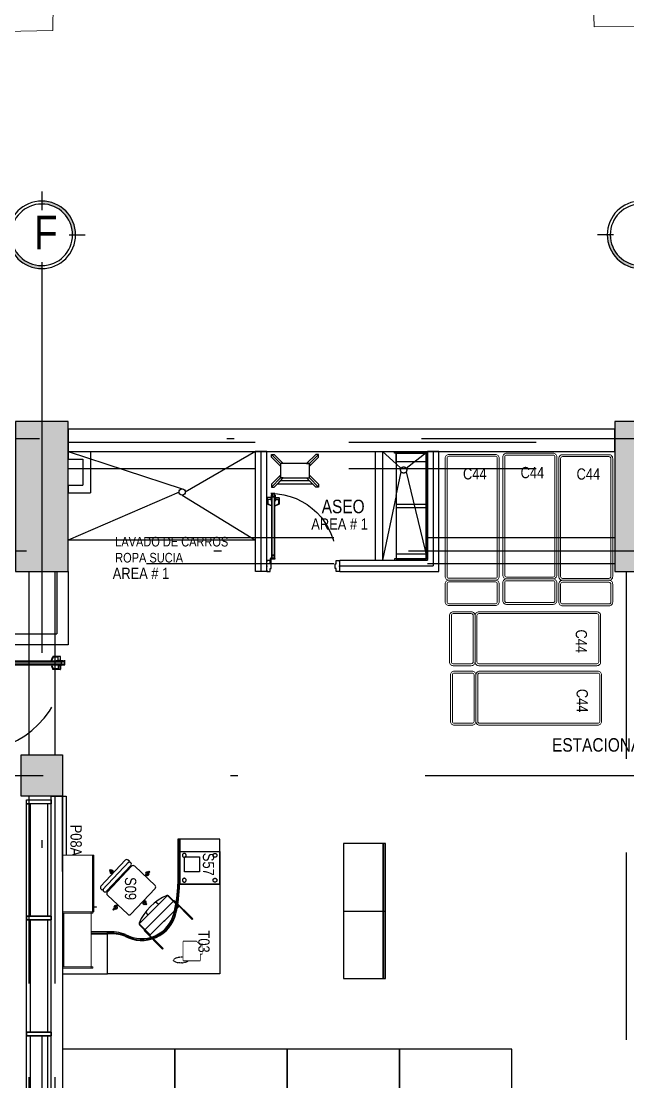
# Model space of a CAD drawing. Extents: x -28 to 131, y -33 to 63.
# Drawn here: x 39.73 to 47.82, y 26.19 to 40.34 of the extents above; entities that cross this region are included whole.
import ezdxf

# ---------------------------------------------------------------- set-up
doc = ezdxf.new("R2010")
doc.units = 0
doc.header["$LTSCALE"] = 10
doc.set_wipeout_variables(frame=1)
doc.header["$PDSIZE"] = 0.1
for name, pattern in [('CENTER', [2, 1.25, -0.25, 0.25, -0.25]), ('DASHDOT', [1, 0.5, -0.25, 0, -0.25]), ('DASHDOT2', [12.7, 6.35, -3.175, 0, -3.175]), ('HIDDEN', [0.375, 0.25, -0.125]), ('HIDDEN2', [0.1875, 0.125, -0.0625])]:
    doc.linetypes.add(name, pattern=pattern)
for name, color, linetype in [('arq-columnas', 6, 'Continuous'), ('arq-ejes', 251, 'DASHDOT2'), ('arq-ejes-circulo', 1, 'Continuous'), ('arq-ejes-principales', 1, 'DASHDOT'), ('arq-equipamiento', 1, 'Continuous'), ('arq-hatch', 252, 'Continuous'), ('arq-mob-equipo', 150, 'Continuous'), ('arq-mobiliario', 1, 'Continuous'), ('arq-muro', 5, 'Continuous'), ('arq-niveles', 1, 'Continuous'), ('arq-pared mamposteria', 4, 'Continuous'), ('arq-paredes-liv', 3, 'Continuous'), ('arq-proyeccion', 1, 'Continuous'), ('arq-proyeccion edificios anexos', 8, 'Continuous'), ('arq-puertas', 1, 'Continuous'), ('arq-san', 1, 'Continuous'), ('arq-text-aposentos', 3, 'Continuous'), ('arq-text-codigo', 1, 'Continuous'), ('arq-text-ejes', 2, 'Continuous'), ('arq-text-equipamiento', 2, 'Continuous'), ('arq-text-mobiliario', 2, 'Continuous'), ('arq-text-telecomunicaciones', 2, 'Continuous'), ('arq-vigas', 251, 'HIDDEN')]:
    doc.layers.add(name, color=color, linetype=linetype)
doc.layers.add('mv', color=191, linetype='Continuous', plot=False)
doc.styles.add('dape 2', font='ARIALN.TTF')

# ---------------------------------------------------------------- blocks, each defined once
blk = doc.blocks.new('*U99')
at = {"linetype": 'Continuous'}
h = blk.add_hatch(color=251, dxfattribs=at)
h.paths.add_polyline_path([(0.1643, 0.326), (0.1803, 0.326, -0.414214), (0, 0.1457), (0, 0.1617, 0.414214)])
h.paths.add_polyline_path([(-0.1643, 0.326), (-0.1803, 0.326, -0.414214), (0, 0.5063), (0, 0.4903, 0.414214)])
for p, q in [((0, 0.5577), (0, 0.4724)), ((0, 0.5432), (0, 0.4579)), ((-0.1464, 0.326), (-0.2317, 0.326)), ((0.1464, 0.326), (0.2317, 0.326)), ((0, 0.1796), (0, 0.0943))]:
    blk.add_line(p, q, dxfattribs=at)
at = {"linetype": 'CENTER', "ltscale": 0.7}
blk.add_line((0, 0.1457), (0, 0.1457), dxfattribs=at)
at = {"linetype": 'Continuous'}
for radius in [0.1803, 0.1643]:
    blk.add_circle((0, 0.326), radius, dxfattribs=at)
blk = doc.blocks.new('*U121')
at = {"layer": 'arq-mobiliario'}
for p, q in [((0, 0), (0.089, 0)), ((0, -0.226), (0, 0)), ((0.089, 0.029), (0.198, 0.029)), ((0.089, 0.02), (0.089, 0.029)), ((0.089, -0.013), (0.089, 0.02)), ((0.093, 0.016), (0.093, -0.008)), ((0.194, 0.016), (0.093, 0.016)), ((0.186, 0.02), (0.103, 0.02)), ((0.194, -0.008), (0.194, 0.016)), ((0.198, 0.029), (0.198, 0.02)), ((0.198, 0.02), (0.198, -0.013)), ((0.198, 0), (0.2, 0)), ((0.25, -0.05), (0.2, 0)), ((0.019, -0.029), (0.019, -0.069)), ((0.024, -0.076), (0.019, -0.069)), ((0.02, -0.013), (0.072, -0.013)), ((0.023, -0.025), (0.063, -0.024)), ((0.024, -0.076), (0.024, -0.17)), ((0.063, -0.077), (0.068, -0.069)), ((0.063, -0.077), (0.063, -0.171)), ((0.068, -0.069), (0.067, -0.029)), ((0.112, -0.013), (0.089, -0.013)), ((0.092, -0.032), (0.201, -0.032)), ((0.092, -0.045), (0.201, -0.045)), ((0.092, -0.058), (0.201, -0.058)), ((0.092, -0.07), (0.201, -0.07)), ((0.092, -0.083), (0.201, -0.083)), ((0.092, -0.12), (0.092, -0.128)), ((0.092, -0.128), (0.109, -0.128)), ((0.093, -0.008), (0.194, -0.008)), ((0.104, -0.096), (0.201, -0.096)), ((0.117, -0.108), (0.201, -0.108)), ((0.198, -0.013), (0.179, -0.013)), ((0.24, -0.053), (0.211, -0.023)), ((0.25, -0.05), (0.25, -0.226)), ((0.25, -0.226), (0, -0.226)), ((0.024, -0.17), (0.019, -0.177)), ((0.063, -0.171), (0.068, -0.178)), ((0.092, -0.156), (0.092, -0.145)), ((0.092, -0.156), (0.106, -0.156)), ((0.092, -0.175), (0.092, -0.161)), ((0.092, -0.175), (0.106, -0.175)), ((0.092, -0.195), (0.092, -0.181)), ((0.092, -0.195), (0.106, -0.195)), ((0.092, -0.214), (0.092, -0.2)), ((0.092, -0.214), (0.106, -0.214)), ((0.111, -0.156), (0.111, -0.145)), ((0.111, -0.156), (0.125, -0.156)), ((0.111, -0.175), (0.111, -0.161)), ((0.111, -0.175), (0.125, -0.175)), ((0.111, -0.195), (0.111, -0.181)), ((0.111, -0.195), (0.125, -0.195)), ((0.111, -0.214), (0.111, -0.2)), ((0.111, -0.214), (0.125, -0.214)), ((0.13, -0.156), (0.13, -0.145)), ((0.13, -0.156), (0.144, -0.156)), ((0.13, -0.175), (0.13, -0.161)), ((0.13, -0.175), (0.144, -0.175)), ((0.13, -0.195), (0.13, -0.181)), ((0.13, -0.195), (0.144, -0.195)), ((0.13, -0.214), (0.13, -0.2)), ((0.13, -0.214), (0.144, -0.214)), ((0.149, -0.156), (0.149, -0.145)), ((0.149, -0.156), (0.162, -0.156)), ((0.149, -0.175), (0.149, -0.161)), ((0.149, -0.175), (0.162, -0.175)), ((0.149, -0.195), (0.149, -0.181)), ((0.149, -0.195), (0.162, -0.195)), ((0.149, -0.214), (0.149, -0.2)), ((0.149, -0.214), (0.162, -0.214)), ((0.19, -0.158), (0.19, -0.147)), ((0.19, -0.158), (0.202, -0.158)), ((0.19, -0.177), (0.19, -0.163)), ((0.19, -0.177), (0.202, -0.177)), ((0.19, -0.196), (0.19, -0.182)), ((0.19, -0.196), (0.202, -0.196)), ((0.19, -0.215), (0.19, -0.201)), ((0.19, -0.215), (0.202, -0.215)), ((0.213, -0.158), (0.213, -0.147)), ((0.213, -0.158), (0.225, -0.158)), ((0.213, -0.177), (0.213, -0.163)), ((0.213, -0.177), (0.225, -0.177)), ((0.213, -0.196), (0.213, -0.182)), ((0.213, -0.196), (0.225, -0.196)), ((0.213, -0.216), (0.213, -0.202)), ((0.213, -0.216), (0.225, -0.216))]:
    blk.add_line(p, q, dxfattribs=at)
blk.add_lwpolyline([(0.019, -0.177), (0.019, -0.21, 0.414214), (0.023, -0.215), (0.063, -0.216, 0.414214), (0.068, -0.211), (0.068, -0.178)], format="xyb", dxfattribs=at)
for centre, radius, start, end in [((0.023, -0.029), 0.00464, 90, 180), ((0.063, -0.029), 0.00464, 0, 90), ((-0.033, -0.243), 0.00284, 158.5081, 2.5799), ((-0.033, -0.252), 0.00329, 185.6297, 18.5423), ((-0.033, -0.261), 0.0033, 165.7869, 14.2131), ((-0.033, -0.273), 0.00339, 211.8866, 33.317), ((-0.032, -0.231), 0.00323, 168.0364, 355.7144), ((-0.032, -0.283), 0.00377, 229.0626, 23.2148), ((-0.03, -0.217), 0.00318, 175.2176, 357.1574), ((-0.027, -0.204), 0.00295, 165.5094, 345.4407), ((-0.024, -0.193), 0.00311, 150.9692, 344.7234), ((-0.021, -0.183), 0.00337, 147.7327, 335.9415), ((-0.018, -0.174), 0.00299, 147.0302, 328.9953), ((-0.013, -0.165), 0.00329, 162.8633, 335.6171), ((-0.006, -0.161), 0.00326, 92.7656, 316.8111), ((0.041, -0.218), 0.0029, 20.6438, 188.2779), ((0.043, -0.226), 0.00327, 28.7488, 174.5029), ((0.041, -0.285), 0.00347, 352.7841, 125.949), ((0.043, -0.276), 0.00309, 4.4431, 147.5028), ((0.044, -0.234), 0.0032, 23.7931, 159.6755), ((0.044, -0.242), 0.00308, 20.6337, 186.602), ((0.045, -0.253), 0.00388, 43.8774, 154.4366), ((0.045, -0.26), 0.0036, 40.6816, 151.123), ((0.044, -0.269), 0.0035, 21.1738, 143.6475), ((-0.03, -0.294), 0.00313, 184.1357, 4.6551), ((-0.029, -0.302), 0.00312, 212.0439, 26.3189), ((-0.026, -0.314), 0.00309, 192.8902, 20.2025), ((-0.022, -0.326), 0.00311, 189.679, 44.7991), ((-0.018, -0.337), 0.00305, 210.0556, 49.1281), ((-0.01, -0.348), 0.00311, 246.2631, 51.2665), ((-0.003, -0.351), 0.0031, 243.4504, 74.0203), ((0.005, -0.352), 0.00312, 296.1072, 85.3363), ((0.015, -0.348), 0.00321, 313.8523, 104.5726), ((0.022, -0.341), 0.00324, 332.5742, 137.7138), ((0.026, -0.333), 0.00333, 336.2432, 108.8148), ((0.031, -0.324), 0.0031, 331.0556, 133.8437), ((0.034, -0.315), 0.00307, 331.2545, 146.2511), ((0.037, -0.305), 0.00312, 333.7483, 136.0197), ((0.04, -0.293), 0.00302, 336.792, 159.631)]:
    blk.add_arc(centre, radius, start, end, dxfattribs=at)
blk.add_wipeout([(0, 0), (0, -0.226), (0.25, -0.226), (0.25, -0.05), (0.2, 0), (0.198, 0), (0.198, 0.029), (0.089, 0.029), (0.089, 0)]).dxf.layer = 'arq-mobiliario'
blk = doc.blocks.new('arturito')
for p, q in [((0, 0.007), (0.04, 0.017)), ((0.434, 0), (0, 0)), ((0.394, 0.017), (0.04, 0.017)), ((0.434, 0.007), (0.394, 0.017))]:
    blk.add_line(p, q)
at = {"linetype": 'HIDDEN2'}
for p, q in [((0, -0.536), (0, 0.007)), ((0.434, 0.007), (0.434, -0.536)), ((0.434, -0.536), (0, -0.536))]:
    blk.add_line(p, q, dxfattribs=at)
at = {"linetype": 'HIDDEN2', "extrusion": (0, 0, -1)}
for centre in [(0.051, -0.063), (0.383, -0.063)]:
    blk.add_ellipse(centre, major_axis=(-0.018, 0.018), ratio=1, start_param=1.570796326794897, end_param=7.853981633974483, dxfattribs=at)
at = {"linetype": 'HIDDEN2'}
for centre in [(0.051, -0.473), (0.383, -0.473)]:
    blk.add_ellipse(centre, major_axis=(0.018, 0.018), ratio=1, start_param=4.712389, end_param=10.995574, dxfattribs=at)
blk = doc.blocks.new('M-04')
for p, q in [((0, -1.2), (0, 0)), ((0, 0), (1.5, 0)), ((1.5, 0), (1.5, -0.56)), ((0.543, -0.905), (0.932, -0.516)), ((0.927, -0.521), (1.072, -0.666)), ((0.932, -0.516), (1.071, -0.655)), ((1.072, -0.673), (0.701, -1.044)), ((0.682, -1.043), (0.543, -0.905)), ((0.694, -1.044), (0.549, -0.899)), ((0, -1.2), (0.56, -1.2))]:
    blk.add_line(p, q)
at = {"color": 251}
for p, q in [((0.756, -0.339), (0.763, -0.332)), ((1.003, -0.586), (0.756, -0.339)), ((1.01, -0.579), (0.763, -0.332)), ((0.36, -0.735), (0.367, -0.728)), ((0.36, -0.735), (0.607, -0.982)), ((0.367, -0.728), (0.614, -0.975)), ((0.954, -0.791), (0.988, -0.826)), ((0.819, -0.926), (0.854, -0.96))]:
    blk.add_line(p, q, dxfattribs=at)
at = {"color": 251, "linetype": 'HIDDEN'}
blk.add_line((0.607, -0.982), (1.01, -0.579), dxfattribs=at)
at = {"color": 251}
for centre, major_axis, start_param, end_param in [((1.041, -0.914), (0.331, 0.331), 0.282624, 2.12971), ((1.041, -0.914), (-0.324, 0.324), -1.28997, 0.559107), ((1.456, 0.036), (-0.412, 0.412), 2.017764, 2.431448), ((1.456, 0.036), (-0.405, 0.405), 2.019203, 2.432764), ((2.253, -1.225), (1.215, 1.215), 2.111977, 2.341854), ((2.253, -1.225), (1.208, 1.208), 2.111925, 2.34177)]:
    blk.add_ellipse(centre, major_axis=major_axis, ratio=1, start_param=start_param, end_param=end_param, dxfattribs=at)
for centre, major_axis, start_param, end_param in [((1.041, -0.914), (-0.313, 0.313), -1.292751, 0.559409), ((1.456, 0.036), (0.423, 0.423), 3.58644, 4.000353), ((0.42, -0.392), (0.506, 0.506), 4.336708, 5.08807), ((1.057, -0.669), (-0.0141, 0.0141), 3.517274, 4.712389), ((1.068, -0.67), (-0.00354, 0.00354), 3.141593, 4.712389), ((2.253, -1.225), (-1.198, 1.198), 0.541048, 0.770846), ((0.697, -1.029), (-0.0141, 0.0141), 1.570796, 2.765911), ((0.698, -1.04), (0.00354, 0.00354), 3.141593, 4.712389)]:
    blk.add_ellipse(centre, major_axis=major_axis, ratio=1, start_param=start_param, end_param=end_param)
blk.add_point((0.738, -0.71), dxfattribs=at)
blk = doc.blocks.new('*U110')
for p, q in [((0.6, 0), (0, 0)), ((0, 0), (0, -0.56)), ((0.6, -0.56), (0.6, 0)), ((0, -0.56), (0.6, -0.56))]:
    blk.add_line(p, q)
at = {"color": 251}
for p, q in [((0, -0.53), (0.6, -0.53)), ((0, -0.54), (0.6, -0.54))]:
    blk.add_line(p, q, dxfattribs=at)
blk = doc.blocks.new('S09')
for p, q in [((0.205, 0.258), (0.205, 0.348)), ((0.218, 0.348), (0.205, 0.348)), ((0.218, 0.348), (0.218, 0.258)), ((0, 0.228), (0, -0.242)), ((0.403, 0.258), (0.03, 0.258)), ((0.433, -0.242), (0.433, 0.228)), ((0.448, 0.231), (0.448, -0.244)), ((0.499, 0.258), (0.499, -0.271)), ((0.52, 0.258), (0.499, 0.258)), ((0.55, -0.242), (0.55, 0.232)), ((0, 0), (-0.062, 0)), ((-0.062, 0), (-0.062, -0.014)), ((0.448, 0.026), (0.433, 0.026)), ((0.61, 0), (0.55, 0)), ((0.61, -0.014), (0.61, 0)), ((-0.062, -0.014), (0, -0.014)), ((0.449, -0.042), (0.433, -0.042)), ((0.55, -0.014), (0.61, -0.014)), ((0.03, -0.272), (0.403, -0.272)), ((0.205, -0.355), (0.205, -0.272)), ((0.218, -0.272), (0.218, -0.355)), ((0.499, -0.271), (0.52, -0.271)), ((0.218, -0.355), (0.205, -0.355))]:
    blk.add_line(p, q)
for centre, radius, start, end in [((0.212, 0.301), 0.0245, 105.2437, 254.7563), ((0.212, 0.301), 0.0245, 285.2437, 74.7563), ((0.03, 0.228), 0.03, 90, 180), ((0.403, 0.228), 0.03, 0, 90), ((0.473, 0.232), 0.0257, 360, 180), ((0.52, 0.228), 0.0304, 8.8063, 90), ((-0.025, -0.007), 0.0246, 16.0134, 163.9866), ((0.575, -0.007), 0.024, 17.4264, 162.5736), ((-0.025, -0.007), 0.0246, 197.9938, 342.0062), ((0.575, -0.007), 0.024, 197.4264, 342.5736), ((0.03, -0.242), 0.03, 180, 270), ((0.403, -0.242), 0.03, 270, 360), ((0.473, -0.244), 0.0257, 180, 0), ((0.52, -0.242), 0.0292, 270, 0), ((0.212, -0.315), 0.0245, 106.3464, 253.6536), ((0.212, -0.315), 0.0245, 284.1467, 75.8533)]:
    blk.add_arc(centre, radius, start, end)
blk = doc.blocks.new('S57')
blk.add_lwpolyline([(0, 0), (0.2, 0), (0.2, 0.2), (0, 0.2)], close=True)
blk = doc.blocks.new('E27')
at = {"linetype": 'Continuous'}
for p, q in [((-0.121088, 0.217088), (0, 0.096)), ((0.505088, 0.217088), (0.384, 0.096)), ((-0.121088, -0.217088), (0, -0.096)), ((0.505088, -0.217088), (0.384, -0.096))]:
    blk.add_line(p, q, dxfattribs=at)
for points in [[(0, 0.096), (0, 0.059776), (-0.121088, 0.180864), (-0.121088, 0.217088), (-0.084864, 0.217088), (0.036224, 0.096)], [(0.425776, 0.174), (0.385776, 0.134), (-0.001776, 0.134), (-0.041776, 0.174)], [(0.384, 0.096), (0.384, 0.059776), (0.505088, 0.180864), (0.505088, 0.217088), (0.468864, 0.217088), (0.347776, 0.096)], [(0.384, 0.096), (0.384, -0.096), (0, -0.096), (0, 0.096)], [(0, -0.096), (0, -0.059776), (-0.121088, -0.180864), (-0.121088, -0.217088), (-0.084864, -0.217088), (0.036224, -0.096)], [(0.384, -0.096), (0.384, -0.059776), (0.505088, -0.180864), (0.505088, -0.217088), (0.468864, -0.217088), (0.347776, -0.096)]]:
    blk.add_lwpolyline(points, close=True, dxfattribs=at)
blk = doc.blocks.new('*U126')
for p, q in [((1.8, 0), (0, 0)), ((0, 0), (0, -0.56)), ((1.8, -0.56), (1.8, 0)), ((0, -0.56), (1.8, -0.56))]:
    blk.add_line(p, q)
at = {"color": 251}
for p, q in [((0, -0.53), (1.8, -0.53)), ((0, -0.54), (1.8, -0.54))]:
    blk.add_line(p, q, dxfattribs=at)
blk = doc.blocks.new('A$C4A8731F6')
at = {"color": 0, "lineweight": 0}
for points in [[(-0.31, 0, 0.414214), (-0.36, -0.05), (-0.36, -1.627, 0.414214), (-0.31, -1.677), (0.31, -1.677, 0.414214), (0.36, -1.627), (0.36, -0.05, 0.414214), (0.31, 0)], [(-0.31, -0.025, 0.414214), (-0.335, -0.05), (-0.335, -1.627, 0.414214), (-0.31, -1.652), (0.31, -1.652, 0.414214), (0.335, -1.627), (0.335, -0.05, 0.414214), (0.31, -0.025)], [(-0.31, -1.677, 0.414214), (-0.36, -1.727), (-0.36, -1.967, 0.414214), (-0.31, -2.017), (0.31, -2.017, 0.414214), (0.36, -1.967), (0.36, -1.727, 0.414214), (0.31, -1.677)], [(-0.31, -1.702, 0.414214), (-0.335, -1.727), (-0.335, -1.967, 0.414214), (-0.31, -1.992), (0.31, -1.992, 0.414214), (0.335, -1.967), (0.335, -1.727, 0.414214), (0.31, -1.702)]]:
    blk.add_lwpolyline(points, format="xyb", close=True, dxfattribs=at)
at = {"layer": 'arq-text-equipamiento', "style": 'dape 2'}
blk.add_text('C44', height=0.15, dxfattribs=at).set_placement((-0.123, -0.333))
blk = doc.blocks.new('P07B')
blk.add_lwpolyline([(0, 1.004), (0.052, 1.004), (0.052, 0), (0, 0)], close=True)
blk = doc.blocks.new('0.33x1.50')
for points in [[(0.33, 1.6), (0.33, 1.55), (0, 1.55), (0, 1.6)], [(0, 0.05), (0, 1.55), (0.05, 1.55), (0.05, 0.05)], [(0.33, 0.05), (0.33, 1.55), (0.28, 1.55), (0.28, 0.05)], [(0.33, 0), (0.33, 0.05), (0, 0.05), (0, 0)]]:
    blk.add_lwpolyline(points, close=True)
blk = doc.blocks.new('0.33x1.30')
for points in [[(0.33, 1.4), (0.33, 1.35), (0, 1.35), (0, 1.4)], [(0, 0.05), (0, 1.35), (0.05, 1.35), (0.05, 0.05)], [(0.33, 0.05), (0.33, 1.35), (0.28, 1.35), (0.28, 0.05)], [(0.33, 0), (0.33, 0.05), (0, 0.05), (0, 0)]]:
    blk.add_lwpolyline(points, close=True)
blk = doc.blocks.new('A01')
blk.add_wipeout([(0, 0), (15.12, 0), (15.12, -8.39), (0, -8.39)])
at = {"lineweight": 15}
for p, q in [((0, 0), (0, -8.07)), ((0, 0), (15.12, 0)), ((15.12, 0), (15.12, -8.07)), ((2.4, -8.07), (7.56, -8.07)), ((12.73, -8.07), (15.12, -8.07))]:
    blk.add_line(p, q, dxfattribs=at)
at = {"linetype": 'Continuous', "lineweight": 5}
for p, q in [((0, -8.07), (15.12, -8.07)), ((0, -8.07), (0, -8.39)), ((0, -8.39), (15.12, -8.39)), ((7.56, -8.07), (7.56, -8.39)), ((15.12, -8.07), (15.12, -8.39))]:
    blk.add_line(p, q, dxfattribs=at)
at = {"color": 251, "linetype": 'Continuous', "lineweight": 5}
for p, q in [((0, -8.19), (15.12, -8.19)), ((13.62, -8.39), (13.62, -8.41)), ((13.62, -8.39), (14.02, -8.39)), ((13.62, -8.41), (14.02, -8.41)), ((13.8, -8.41), (13.8, -8.59)), ((13.84, -8.41), (13.84, -8.59)), ((14.02, -8.39), (14.02, -8.41)), ((13.77, -8.59), (13.87, -8.59)), ((13.77, -8.59), (13.77, -9.08)), ((13.77, -8.62), (13.87, -8.62)), ((13.77, -8.69), (13.87, -8.69)), ((13.77, -8.98), (13.87, -8.98)), ((13.77, -9.04), (13.77, -9.08)), ((13.77, -9.05), (13.87, -9.05)), ((13.77, -9.08), (13.87, -9.08)), ((13.87, -8.59), (13.87, -9.08))]:
    blk.add_line(p, q, dxfattribs=at)
blk = doc.blocks.new('A02')
blk.add_wipeout([(0, 0), (0.749, 0), (0.749, -0.405), (0.733, -0.405), (0.733, -0.384), (0.016, -0.384), (0.016, -0.405), (0, -0.405)])
at = {"linetype": 'Continuous', "lineweight": 5}
for p, q in [((0, 0), (0, -0.405)), ((0, 0), (0.016, 0)), ((0.016, 0), (0.016, -0.405)), ((0.733, 0), (0.733, -0.405)), ((0.733, 0), (0.749, 0)), ((0.749, 0), (0.749, -0.405)), ((0, -0.405), (0.016, -0.405)), ((0.733, -0.405), (0.749, -0.405))]:
    blk.add_line(p, q, dxfattribs=at)
at = {"lineweight": 15}
for p, q in [((0.016, 0), (0.016, -0.384)), ((0.016, 0), (0.733, 0)), ((0.733, 0), (0.733, -0.384)), ((0.016, -0.017), (0.733, -0.017)), ((0.016, -0.384), (0.733, -0.384))]:
    blk.add_line(p, q, dxfattribs=at)
at = {"color": 251, "linetype": 'Continuous', "lineweight": 5}
for p, q in [((0, -0.384), (0.016, -0.384)), ((0.733, -0.384), (0.749, -0.384))]:
    blk.add_line(p, q, dxfattribs=at)
blk = doc.blocks.new('*U105')
at = {"layer": 'arq-puertas'}
for p, q in [((-0.179, 1.006), (-0.179, 0.909)), ((-0.128, 1.011), (-0.174, 1.011)), ((-0.169, 0.984), (-0.169, 0.917)), ((-0.134, 0.978), (-0.169, 0.978)), ((-0.128, 0.986), (-0.167, 0.986)), ((-0.134, 0.978), (-0.128, 0.986)), ((-0.128, 1.016), (-0.128, 0.981)), ((-0.123, 1.016), (-0.128, 1.016)), ((-0.123, 0.981), (-0.128, 0.981)), ((-0.123, 1.043), (-0.123, 0.953)), ((-0.115, 1.043), (-0.123, 1.043)), ((-0.115, 0.953), (-0.123, 0.953)), ((-0.07, 1.068), (-0.056, 1.068)), ((-0.07, 1.043), (-0.062, 1.043)), ((-0.07, 0.953), (-0.062, 0.953)), ((-0.062, 1.043), (-0.062, 0.953)), ((-0.062, 1.016), (-0.057, 1.016)), ((-0.062, 0.981), (-0.057, 0.981)), ((-0.057, 1.016), (-0.057, 0.981)), ((-0.057, 1.011), (-0.011, 1.011)), ((-0.051, 0.978), (-0.057, 0.986)), ((-0.051, 0.978), (-0.016, 0.978)), ((-0.016, 0.984), (-0.016, 0.917)), ((-0.006, 1.006), (-0.006, 0.909)), ((-0.13, 0.889), (-0.179, 0.909)), ((-0.128, 0.892), (-0.169, 0.917)), ((-0.128, 0.892), (-0.13, 0.889)), ((-0.057, 0.892), (-0.016, 0.917)), ((-0.057, 0.892), (-0.055, 0.889)), ((-0.055, 0.889), (-0.006, 0.909))]:
    blk.add_line(p, q, dxfattribs=at)
for points in [[(-0.115, 1.068), (-0.07, 1.068), (-0.07, 0.109), (-0.115, 0.109)], [(-0.078, 1.023), (-0.108, 1.023), (-0.108, 1.063), (-0.078, 1.063)], [(-0.108, 0.159), (-0.078, 0.159), (-0.078, 1.018), (-0.108, 1.018)], [(-0.078, 0.154), (-0.108, 0.154), (-0.108, 0.114), (-0.078, 0.114)]]:
    blk.add_lwpolyline(points, close=True, dxfattribs=at)
for points in [[(-1.063, -0.069), (-1.07, -0.069), (-1.07, -0.079), (-1.02, -0.079), (-1.02, -0.039), (-1.005, -0.039), (-1.005, 0.031), (-1.02, 0.031), (-1.02, 0.079), (-1.07, 0.079), (-1.07, 0.069), (-1.06, 0.069)], [(-0.065, 0.109), (-0.115, 0.109), (-0.115, 0.099), (-0.065, 0.099)], [(-0.007, -0.069), (0, -0.069), (0, -0.079), (-0.05, -0.079), (-0.05, -0.039), (-0.065, -0.039), (-0.065, 0.031), (-0.05, 0.031), (-0.05, 0.079), (0, 0.079), (0, 0.069), (-0.01, 0.069)], [(-0.051, 0.095), (-0.051, 0.045), (-0.061, 0.045), (-0.061, 0.095)]]:
    blk.add_lwpolyline(points, dxfattribs=at)
blk.add_circle((-0.056, 0.104), 0.01, dxfattribs=at)
at = {"layer": 'arq-puertas', "color": 251, "linetype": 'HIDDEN2'}
blk.add_arc((-0.056, 0.104), 0.964, 90, 180, dxfattribs=at)
at = {"layer": 'arq-puertas'}
for centre, radius, start, end in [((-0.174, 1.006), 0.005, 90, 180), ((-0.167, 0.984), 0.002, 90, 180), ((-0.011, 1.006), 0.005, 360, 90)]:
    blk.add_arc(centre, radius, start, end, dxfattribs=at)
for p in [(-1.07, 0), (0, 0)]:
    blk.add_point(p, dxfattribs=at)
blk = doc.blocks.new('*U114')
for p, q in [((-0.13, -1.139), (-0.179, -1.158)), ((-0.179, -1.255), (-0.179, -1.158)), ((-0.128, -1.26), (-0.174, -1.26)), ((-0.128, -1.142), (-0.169, -1.167)), ((-0.169, -1.233), (-0.169, -1.167)), ((-0.134, -1.228), (-0.169, -1.228)), ((-0.128, -1.235), (-0.167, -1.235)), ((-0.134, -1.228), (-0.128, -1.235)), ((-0.128, -1.142), (-0.13, -1.139)), ((-0.128, -1.265), (-0.128, -1.23)), ((-0.123, -1.23), (-0.128, -1.23)), ((-0.123, -1.265), (-0.128, -1.265)), ((-0.123, -1.293), (-0.123, -1.203)), ((-0.115, -1.203), (-0.123, -1.203)), ((-0.07, -1.203), (-0.062, -1.203)), ((-0.062, -1.293), (-0.062, -1.203)), ((-0.062, -1.23), (-0.057, -1.23)), ((-0.062, -1.265), (-0.057, -1.265)), ((-0.057, -1.142), (-0.055, -1.139)), ((-0.057, -1.142), (-0.016, -1.167)), ((-0.051, -1.228), (-0.057, -1.235)), ((-0.057, -1.265), (-0.057, -1.23)), ((-0.057, -1.26), (-0.011, -1.26)), ((-0.055, -1.139), (-0.006, -1.158)), ((-0.051, -1.228), (-0.016, -1.228)), ((-0.016, -1.233), (-0.016, -1.167)), ((-0.006, -1.255), (-0.006, -1.158)), ((-0.115, -1.293), (-0.123, -1.293)), ((-0.07, -1.293), (-0.062, -1.293))]:
    blk.add_line(p, q)
for points in [[(-1.313, 0.069), (-1.32, 0.069), (-1.32, 0.079), (-1.27, 0.079), (-1.27, 0.039), (-1.255, 0.039), (-1.255, -0.031), (-1.27, -0.031), (-1.27, -0.079), (-1.32, -0.079), (-1.32, -0.069), (-1.31, -0.069)], [(-0.007, 0.069), (0, 0.069), (0, 0.079), (-0.05, 0.079), (-0.05, 0.039), (-0.065, 0.039), (-0.065, -0.031), (-0.05, -0.031), (-0.05, -0.079), (0, -0.079), (0, -0.069), (-0.01, -0.069)], [(-0.065, -0.109), (-0.115, -0.109), (-0.115, -0.099), (-0.065, -0.099)], [(-0.051, -0.095), (-0.051, -0.045), (-0.061, -0.045), (-0.061, -0.095)]]:
    blk.add_lwpolyline(points)
for points in [[(-0.115, -1.318), (-0.07, -1.318), (-0.07, -0.109), (-0.115, -0.109)], [(-0.078, -0.154), (-0.108, -0.154), (-0.108, -0.114), (-0.078, -0.114)], [(-0.108, -0.159), (-0.078, -0.159), (-0.078, -1.268), (-0.108, -1.268)], [(-0.078, -1.273), (-0.108, -1.273), (-0.108, -1.313), (-0.078, -1.313)]]:
    blk.add_lwpolyline(points, close=True)
blk.add_circle((-0.056, -0.104), 0.01)
at = {"color": 251, "linetype": 'HIDDEN2'}
blk.add_arc((-0.056, -0.104), 1.214, 180, 270, dxfattribs=at)
for centre, radius, start, end in [((-0.174, -1.255), 0.005, 180, 270), ((-0.167, -1.233), 0.002, 180, 270), ((-0.011, -1.255), 0.005, 270, 0)]:
    blk.add_arc(centre, radius, start, end)
at = {"layer": 'arq-puertas'}
blk.add_point((0, 0), dxfattribs=at)
at = {"layer": 'mv'}
blk.add_line((-0.07, -1.318), (-0.056, -1.318), dxfattribs=at)
for p in [(-1.32, 0), (0, 0), (0, 0), (0, 0), (0, 0), (0, 0), (0, 0), (0, 0), (0, 0)]:
    blk.add_point(p, dxfattribs=at)

msp = doc.modelspace()

# ---------------------------------------------------------------- hatches: boundary and pattern name
at = {"layer": 'arq-hatch'}
for points in [[(40.35, 34.9), (40.35, 35), (40.306, 35), (40.262, 35), (40.175, 35), (40, 35), (39.65, 35), (39.65, 33), (40.35, 33)], [(48.35, 34.9), (48.35, 35), (48.306, 35), (48.262, 35), (48.175, 35), (48, 35), (47.65, 35), (47.65, 33), (48.35, 33)]]:
    msp.add_hatch(color=256, dxfattribs=at).paths.add_polyline_path(points)

# ---------------------------------------------------------------- linework, layer by layer
at = {"layer": 'arq-columnas'}
for points in [[(40.35, 35), (39.65, 35), (39.65, 33), (40.35, 33), (40.35, 35)], [(48.35, 35), (47.65, 35), (47.65, 33), (48.35, 33), (48.35, 35)]]:
    msp.add_lwpolyline(points, dxfattribs=at)
msp.add_lwpolyline([(39.725, 30.55), (40.275, 30.55), (40.275, 30), (39.725, 30)], close=True, dxfattribs=at)
at = {"layer": 'arq-ejes', "linetype": 'DASHDOT', "ltscale": 0.6}
for p, q in [((42.93, 33), (42.93, 34.6)), ((45.225, 34.599), (45.225, 33.075)), ((43.978, 33.075), (45.225, 33.075))]:
    msp.add_line(p, q, dxfattribs=at)
at = {"layer": 'arq-ejes-principales'}
for p, q in [((40, 36.913), (40, -2.679)), ((-5.431, 34.775), (60.052, 34.775)), ((-5.381, 30.275), (60.102, 30.275))]:
    msp.add_line(p, q, dxfattribs=at)
at = {"layer": 'arq-hatch'}
msp.add_solid([(39.725, 30.55), (40.275, 30.55), (39.725, 30), (40.275, 30)], dxfattribs=at)
at = {"layer": 'arq-mobiliario'}
msp.add_line((44.028, 28.467), (44.588, 28.467), dxfattribs=at)
for points in [[(40.275, 25.125), (41.775, 25.125), (41.775, 26.625), (40.275, 26.625)], [(41.775, 25.125), (43.275, 25.125), (43.275, 26.625), (41.775, 26.625)], [(43.275, 25.125), (44.775, 25.125), (44.775, 26.625), (43.275, 26.625)], [(44.775, 25.125), (46.275, 25.125), (46.275, 26.625), (44.775, 26.625)]]:
    msp.add_lwpolyline(points, close=True, dxfattribs=at)
at = {"layer": 'arq-pared mamposteria'}
for p, q in [((42.855, 33), (42.855, 34.6)), ((43.005, 34.6), (42.855, 34.6)), ((43.005, 33), (43.005, 34.6)), ((45.3, 33), (45.3, 34.599)), ((43.978, 33), (43.978, 33.15)), ((40.202, 33), (40.202, 32.166)), ((40.35, 33), (40.35, 32.018)), ((43.005, 33), (42.855, 33)), ((43.978, 33), (45.3, 33)), ((38.917, 32.166), (40.202, 32.166)), ((40.35, 32.018), (39.065, 32.018))]:
    msp.add_line(p, q, dxfattribs=at)
at = {"layer": 'arq-paredes-liv'}
for p, q in [((40.35, 34.6), (40.65, 34.6)), ((40.35, 34.6), (40.35, 34.5)), ((40.65, 34.6), (40.65, 34.05)), ((40.35, 34.5), (40.55, 34.5)), ((40.55, 34.5), (40.55, 34.15)), ((40.35, 34.15), (40.55, 34.15)), ((40.35, 34.15), (40.35, 34.05)), ((40.35, 34.05), (40.65, 34.05))]:
    msp.add_line(p, q, dxfattribs=at)
at = {"layer": 'arq-proyeccion edificios anexos', "lineweight": 0, "flags": 128}
msp.add_lwpolyline([(37.788, 40.171), (40.147, 40.22), (40.155, 40.952), (47.358, 40.873), (47.374, 40.268), (50.542, 40.279), (50.473, 40.85), (50.99, 40.91), (50.8, 42.525), (49.928, 42.519), (49.973, 60.605), (64.424, 60.813), (64.37, 62.43), (60.643, 62.304), (60.64, 62.938), (58.34, 62.92), (58.352, 62.312), (50.488, 62.165), (50.43, 62.703), (49.091, 62.828), (49.083, 63.031), (37.782, 62.809)], dxfattribs=at)
at = {"layer": 'arq-san'}
for p, q in [((40.35, 34.6), (41.874, 34.1)), ((42.855, 34.6), (41.915, 34.059)), ((44.45, 34.599), (44.45, 33.149)), ((44.55, 34.599), (44.55, 33.149)), ((44.73, 34.435), (44.55, 34.599)), ((41.832, 34.059), (40.35, 33.419)), ((41.874, 34.018), (42.855, 33.419)), ((44.73, 34.014), (44.55, 33.149)), ((42.855, 33.419), (40.35, 33.419))]:
    msp.add_line(p, q, dxfattribs=at)
msp.add_circle((41.874, 34.059), 0.0413, dxfattribs=at)
at = {"layer": 'arq-vigas'}
for p, q in [((40.35, 34.725), (47.65, 34.725)), ((39.825, 33), (39.825, 30.55)), ((40.175, 33), (40.175, 30.55)), ((47.8, 33), (47.8, 25.4)), ((39.825, 30), (39.825, 25.4)), ((40.175, 30), (40.175, 25.4))]:
    msp.add_line(p, q, dxfattribs=at)

# ---------------------------------------------------------------- block references
at = {"layer": 'arq-ejes-circulo', "xscale": -2.5, "yscale": 2.5, "zscale": 2.5}
for p in [(40, 36.677), (48, 36.677)]:
    msp.add_blockref('*U99', p, dxfattribs=at)
at = {"layer": 'arq-equipamiento'}
for name, p in [('A$C4A8731F6', (45.746, 34.561)), ('A$C4A8731F6', (46.515, 34.577)), ('A$C4A8731F6', (47.262, 34.558)), ('P07B', (40.275, 28.996))]:
    msp.add_blockref(name, p, dxfattribs=at)
at = {"layer": 'arq-equipamiento', "rotation": 270}
for p in [(47.461, 32.102), (47.473, 31.309)]:
    msp.add_blockref('A$C4A8731F6', p, dxfattribs=at)
at = {"layer": 'arq-equipamiento', "xscale": -1, "rotation": 90}
msp.add_blockref('S57', (42.105, 29.193), dxfattribs=at)
at = {"layer": 'arq-mob-equipo', "xscale": -1, "rotation": 270}
msp.add_blockref('*U121', (42.114, 27.809), dxfattribs=at)
at = {"layer": 'arq-mobiliario', "xscale": -1, "rotation": 180}
msp.add_blockref('E27', (43.188, 34.343), dxfattribs=at)
at = {"layer": 'arq-mobiliario'}
for name, p in [('0.33x1.50', (39.795, 28.35)), ('0.33x1.50', (39.795, 26.8)), ('0.33x1.30', (39.795, 25.45))]:
    msp.add_blockref(name, p, dxfattribs=at)
for name, p, rotation in [('*U110', (42.375, 29.428), 270), ('*U126', (44.028, 27.567), 90), ('S09', (41.347, 28.592), 136.7033191101911), ('arturito', (41.839, 28.828), 90), ('*U110', (40.875, 27.628), 180)]:
    msp.add_blockref(name, p, dxfattribs=dict(at, rotation=rotation))
at = {"layer": 'arq-puertas', "xscale": -0.9064810477683514, "yscale": 0.9064810477683514, "zscale": 0.9064810477683514}
msp.add_blockref('*U105', (43.005, 33.072), dxfattribs=at)
at = {"layer": 'arq-puertas', "rotation": 89.99999981504841}
msp.add_blockref('*U114', (38.991, 31.87), dxfattribs=at)

# ---------------------------------------------------------------- texts
at = {"layer": 'arq-niveles', "color": 2, "insert": (40.98, 33.461), "char_height": 0.12821, "width": 1.53961, "attachment_point": 1, "style": 'dape 2'}
msp.add_mtext('LAVADO DE CARROS ROPA SUCIA', dxfattribs=at)
at = {"layer": 'arq-text-aposentos', "char_height": 0.18, "style": 'dape 2'}
for s, insert, width, attachment_point in [('\\pi0.37476;ASEO', (43.362, 33.957), 1.31371, 1), ('ESTACIONAMIENTO DE CARROS', (46.812, 30.592), 4.62467, 7)]:
    msp.add_mtext(s, dxfattribs=dict(at, insert=insert, width=width, attachment_point=attachment_point))
at = {"layer": 'arq-text-codigo', "style": 'dape 2'}
for p in [(43.598, 33.557), (40.947, 32.899)]:
    msp.add_text('AREA # 1', height=0.15, dxfattribs=at).set_placement(p)
at = {"layer": 'arq-text-ejes', "insert": (39.896, 37.747), "char_height": 0.45, "width": 0.35301, "attachment_point": 1, "style": 'dape 2'}
msp.add_mtext('F', dxfattribs=at)
at = {"layer": 'arq-text-equipamiento', "insert": (40.533, 29.62), "char_height": 0.15, "width": 1.30113, "attachment_point": 1, "rotation": 270, "style": 'dape 2'}
msp.add_mtext('P08A', dxfattribs=at)
at = {"layer": 'arq-text-equipamiento', "color": 2, "insert": (42.148, 29.244), "char_height": 0.15, "width": 0.31537, "attachment_point": 7, "rotation": 270, "style": 'dape 2'}
msp.add_mtext('S57', dxfattribs=at)
at = {"layer": 'arq-text-mobiliario', "style": 'dape 2'}
msp.add_text('S09', height=0.15, rotation=270, dxfattribs=at).set_placement((41.11, 28.92))

# ---------------------------------------------------------------- next in the draw order: block references
at = {"layer": 'arq-mobiliario', "xscale": -0.04999999999999716, "yscale": 0.04999999999999716, "zscale": 0.05, "rotation": 90}
msp.add_blockref('A01', (40.275, 29.212), dxfattribs=at)
at = {"layer": 'arq-mobiliario', "rotation": 180}
msp.add_blockref('M-04', (42.375, 27.628), dxfattribs=at)

# ---------------------------------------------------------------- next in the draw order: texts
at = {"layer": 'arq-text-telecomunicaciones', "style": 'dape 2'}
msp.add_text('T03', height=0.15, rotation=270, dxfattribs=at).set_placement((42.09, 28.208))

# ---------------------------------------------------------------- next in the draw order: wipeouts: each hides what was drawn before it
msp.add_wipeout([(45.15, 34.599), (44.71, 34.599), (44.71, 34.579), (44.73, 34.579), (44.73, 33.169), (44.71, 33.169), (44.71, 33.149), (45.15, 33.149)]).dxf.layer = 'arq-mobiliario'

# ---------------------------------------------------------------- next in the draw order: linework, layer by layer
at = {"layer": 'arq-ejes-principales'}
msp.add_line((-5.603, 33.275), (59.88, 33.275), dxfattribs=at)
at = {"layer": 'arq-mobiliario'}
for points in [[(44.71, 34.599), (45.15, 34.599), (45.15, 34.579), (44.71, 34.579)], [(44.73, 33.169), (45.13, 33.169), (45.13, 34.579), (44.73, 34.579)], [(45.13, 34.579), (45.15, 34.579), (45.15, 33.169), (45.13, 33.169)], [(44.71, 33.149), (45.15, 33.149), (45.15, 33.169), (44.71, 33.169)]]:
    msp.add_lwpolyline(points, close=True, dxfattribs=at)
at = {"layer": 'arq-mobiliario', "color": 8, "linetype": 'HIDDEN'}
for points in [[(44.73, 34.579), (45.13, 34.579), (45.13, 34.464), (44.73, 34.464)], [(44.73, 33.854), (45.13, 33.854), (45.13, 33.894), (44.73, 33.894)], [(44.73, 33.169), (45.13, 33.169), (45.13, 33.231), (44.73, 33.231)]]:
    msp.add_lwpolyline(points, close=True, dxfattribs=at)
at = {"layer": 'arq-muro'}
msp.add_lwpolyline([(47.65, 34.6), (47.65, 34.9), (47.65, 34.9), (40.35, 34.9), (40.35, 34.9), (40.35, 34.6), (40.35, 34.6)], close=True, dxfattribs=at)
at = {"layer": 'arq-pared mamposteria'}
for p, q in [((45.15, 33.15), (45.15, 34.599)), ((45.3, 34.599), (45.15, 34.599)), ((43.978, 33.15), (45.15, 33.15))]:
    msp.add_line(p, q, dxfattribs=at)
at = {"layer": 'arq-proyeccion', "color": 251, "linetype": 'HIDDEN', "ltscale": 0.5}
for p, q in [((44.864, 34.378), (45.15, 34.599)), ((44.73, 34.435), (44.796, 34.375)), ((44.73, 34.014), (44.796, 34.331)), ((44.864, 34.328), (45.15, 33.149))]:
    msp.add_line(p, q, dxfattribs=at)
msp.add_circle((44.831, 34.353), 0.0415, dxfattribs=at)
at = {"layer": 'arq-vigas'}
for p, q in [((40.35, 34.375), (47.65, 34.375)), ((47.65, 33.45), (40.35, 33.45)), ((47.65, 33.1), (40.35, 33.1))]:
    msp.add_line(p, q, dxfattribs=at)

# ---------------------------------------------------------------- next in the draw order: block references
at = {"layer": 'arq-mobiliario', "xscale": -1, "rotation": 90}
msp.add_blockref('A02', (40.275, 28.455), dxfattribs=at)

# ---------------------------------------------------------------- next in the draw order: linework, layer by layer
at = {"layer": 'arq-pared mamposteria'}
msp.add_lwpolyline([(40.125, 30), (40.275, 30), (40.275, 25.4), (40.125, 25.4)], close=True, dxfattribs=at)

doc.saveas('drawing.dxf')
